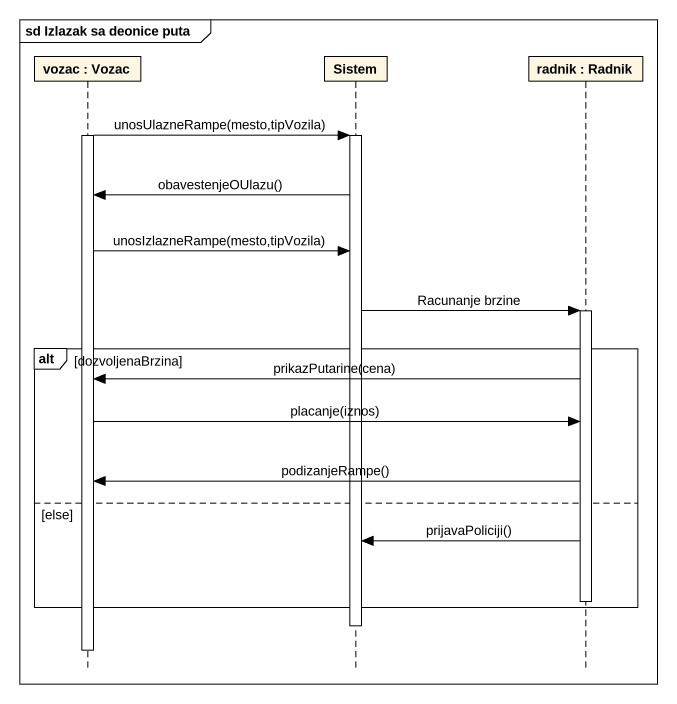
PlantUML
@startuml
mainframe sd Izlazak sa deonice puta
hide footbox
participant "vozac : Vozac" as vozac
participant Sistem
participant "radnik : Radnik" as radnik

activate vozac
vozac -> Sistem : unosUlazneRampe(mesto,tipVozila)
activate Sistem
Sistem -> vozac : obavestenjeOUlazu()
vozac -> Sistem : unosIzlazneRampe(mesto,tipVozila)
Sistem -> radnik : Racunanje brzine
activate radnik
alt dozvoljenaBrzina
  radnik -> vozac : prikazPutarine(cena)
  vozac -> radnik : placanje(iznos)
  radnik -> vozac : podizanjeRampe()
else else
  radnik -> Sistem : prijavaPoliciji()
  deactivate radnik
end
deactivate Sistem
deactivate vozac
@enduml
